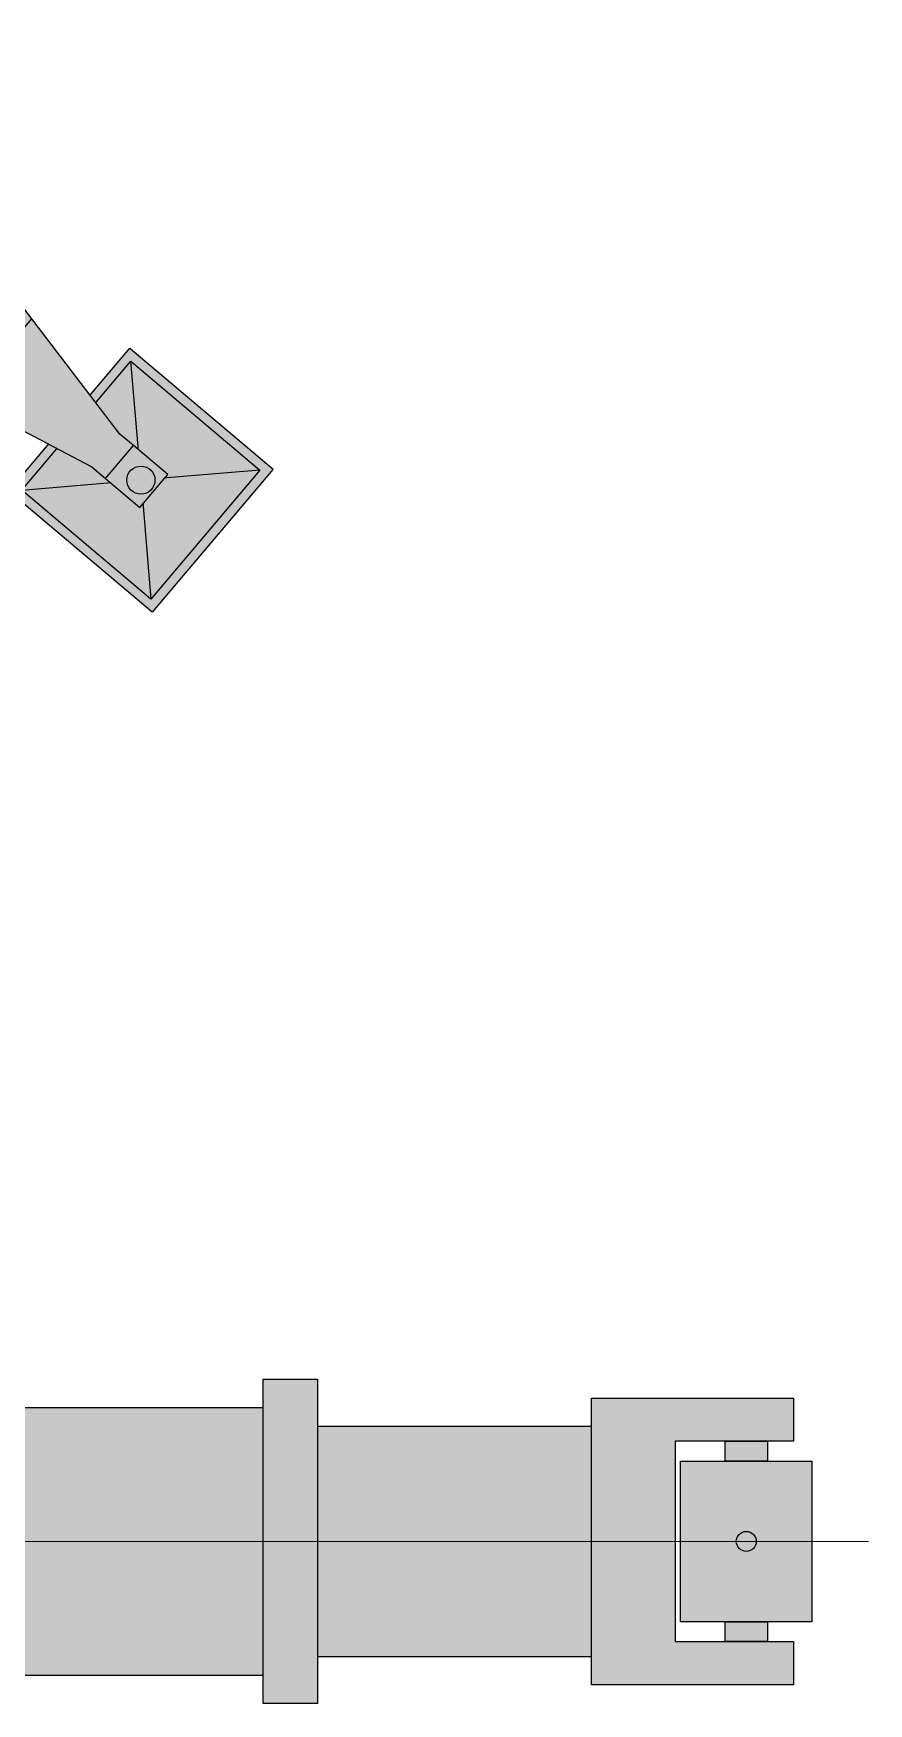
# Model space of a CAD drawing. Header units: millimetres. Extents: x 144133 to 166609, y 63848 to 108303.
# Drawn here: x 162158 to 166609, y 71027 to 79935 of the extents above; entities that cross this region are included whole.
import ezdxf

# ---------------------------------------------------------------- set-up
doc = ezdxf.new("R2010")
doc.units = ezdxf.units.MM
doc.set_wipeout_variables(frame=1)
doc.layers.add('Техника. Кран Liebherr LTM 1800', color=250, linetype='Continuous')
doc.layers.add('Техника. Кран Liebherr LTM 1800. Штриховка', color=7, linetype='Continuous', lineweight=15, true_color=0xffdd75)

# ---------------------------------------------------------------- blocks, each defined once
blk = doc.blocks.new('LTM 1800-20221126.221038')
at = {"color": 0, "linetype": 'ByBlock', "lineweight": -2, "transparency": 16777216}
blk.add_wipeout([(500, -500), (-500, -500), (-500, 500), (500, 500)], dxfattribs=at)
at = {"layer": 'Техника. Кран Liebherr LTM 1800. Штриховка', "true_color": 0xadadad, "transparency": 16777216}
h = blk.add_hatch(color=253, dxfattribs=at)
h.dxf.hatch_style = 1
h.paths.add_polyline_path([(500, 500), (500, -500), (-500, -500), (-500, 500)])
at = {"color": 0, "linetype": 'ByBlock', "lineweight": -2, "transparency": 16777216}
for p, q in [((-53, 53), (-450, 450)), ((450, 450), (53, 53)), ((-450, -450), (-53, -53)), ((53, -53), (450, -450))]:
    blk.add_line(p, q, dxfattribs=at)
for points in [[(500, 500), (500, -500), (-500, -500), (-500, 500)], [(450, -450), (-450, -450), (-450, 450), (450, 450)]]:
    blk.add_lwpolyline(points, close=True, dxfattribs=at)
blk.add_circle((0, 0), 75, dxfattribs=at)
blk = doc.blocks.new('LTM 1800-20221126.220827')
at = {"color": 0, "linetype": 'ByBlock', "lineweight": -2, "transparency": 16777216, "xscale": -1}
blk.add_blockref('LTM 1800-20221126.221038', (-1300, 0), dxfattribs=at)
at = {"color": 0, "linetype": 'ByBlock', "lineweight": -2, "transparency": 16777216}
blk.add_blockref('LTM 1800-20221126.221038', (1300, 0), dxfattribs=at)
blk.add_wipeout([(220, 300), (-220, 300), (-300, 282.3), (-1055, 115), (-1150, 115), (-1390, 115), (-1390, -115), (-1150, -115), (-1055, -115), (-300, -282.3), (-220, -300), (220, -300), (300, -282.3), (1055, -115), (1150, -115), (1390, -115), (1390, 115), (1150, 115), (1055, 115), (300, 282.3)], dxfattribs=at)
at = {"layer": 'Техника. Кран Liebherr LTM 1800. Штриховка', "true_color": 0xadadad, "transparency": 16777216}
h = blk.add_hatch(color=253, dxfattribs=at)
h.dxf.hatch_style = 1
h.paths.add_polyline_path([(300, 282.3), (220, 300), (-220, 300), (-300, 282.3), (-1055, 115), (-1150, 115), (-1390, 115), (-1390, -115), (-1150, -115), (-1055, -115), (-300, -282.3), (-220, -300), (220, -300), (300, -282.3), (1055, -115), (1150, -115), (1390, -115), (1390, 115), (1150, 115), (1055, 115)])
at = {"color": 0, "linetype": 'ByBlock', "lineweight": -2, "transparency": 16777216}
for p, q in [((-300, -282.3), (-300, 282.3)), ((300, -282.3), (300, 282.3)), ((-1150, -115), (-1150, 115)), ((1150, -115), (1150, 115))]:
    blk.add_line(p, q, dxfattribs=at)
blk.add_lwpolyline([(300, 282.3), (220, 300), (-220, 300), (-300, 282.3), (-1055, 115), (-1150, 115), (-1390, 115), (-1390, -115), (-1150, -115), (-1055, -115), (-300, -282.3), (-220, -300), (220, -300), (300, -282.3), (1055, -115), (1150, -115), (1390, -115), (1390, 115), (1150, 115), (1055, 115)], close=True, dxfattribs=at)
for centre, radius in [((-1300, 0), 75), ((0, 0), 80), ((1300, 0), 75)]:
    blk.add_circle(centre, radius, dxfattribs=at)
blk = doc.blocks.new('LTM 1800-20221127.000015')
at = {"color": 0, "linetype": 'ByBlock', "lineweight": -2, "transparency": 16777216}
blk.add_wipeout([(-142.5, 534.2), (-142.5, -534.2), (489.5, -534.2), (489.5, -765), (-587.5, -765), (-587.5, 765), (489.5, 765), (489.5, 534.2)], dxfattribs=at)
blk.add_wipeout([(124.4, 534.2), (350.6, 534.2), (350.6, 428), (124.4, 428)], dxfattribs=at)
blk.add_wipeout([(587.5, 428), (587.5, -428), (-112.5, -428), (-112.5, 428)], dxfattribs=at)
blk.add_lwpolyline([(124.4, 428), (124.4, 534.2), (350.6, 534.2), (350.6, 428)], close=True, dxfattribs=at)
blk.add_circle((237.5, 0), 53.2, dxfattribs=at)
blk.add_wipeout([(350.6, -534.2), (124.4, -534.2), (124.4, -428), (350.6, -428)], dxfattribs=at)
at = {"layer": 'Техника. Кран Liebherr LTM 1800. Штриховка', "transparency": 16777216}
h = blk.add_hatch(color=256, dxfattribs=at)
h.dxf.hatch_style = 1
h.paths.add_polyline_path([(489.5, 534.2), (-142.5, 534.2), (-142.5, -534.2), (489.5, -534.2), (489.5, -765), (-587.5, -765), (-587.5, 765), (489.5, 765)])
h = blk.add_hatch(color=256, dxfattribs=at)
h.dxf.hatch_style = 1
h.paths.add_polyline_path([(124.4, 428), (124.4, 534.2), (350.6, 534.2), (350.6, 428)])
h.paths.add_polyline_path([(350.6, -428), (350.6, -534.2), (124.4, -534.2), (124.4, -428)])
at = {"layer": 'Техника. Кран Liebherr LTM 1800. Штриховка', "true_color": 0xadadad, "transparency": 16777216}
h = blk.add_hatch(color=253, dxfattribs=at)
h.dxf.hatch_style = 1
h.paths.add_polyline_path([(-112.5, 428), (587.5, 428), (587.5, -428), (-112.5, -428)])
at = {"color": 0, "linetype": 'ByBlock', "lineweight": -2, "transparency": 16777216}
for points in [[(489.5, 534.2), (-142.5, 534.2), (-142.5, -534.2), (489.5, -534.2), (489.5, -765), (-587.5, -765), (-587.5, 765), (489.5, 765)], [(-112.5, 428), (587.5, 428), (587.5, -428), (-112.5, -428)], [(350.6, -428), (350.6, -534.2), (124.4, -534.2), (124.4, -428)]]:
    blk.add_lwpolyline(points, close=True, dxfattribs=at)
blk = doc.blocks.new('LTM 1800-20221127.000019')
at = {"color": 0, "linetype": 'ByBlock', "lineweight": -2, "transparency": 16777216}
blk.add_wipeout([(-145, 865), (145, 865), (145, -865), (-145, -865)], dxfattribs=at)
at = {"layer": 'Техника. Кран Liebherr LTM 1800. Штриховка', "transparency": 16777216}
h = blk.add_hatch(color=256, dxfattribs=at)
h.dxf.hatch_style = 1
h.paths.add_polyline_path([(-145, 865), (145, 865), (145, -865), (-145, -865)])
at = {"color": 0, "linetype": 'ByBlock', "lineweight": -2, "transparency": 16777216}
blk.add_lwpolyline([(-145, 865), (145, 865), (145, -865), (-145, -865)], close=True, dxfattribs=at)
blk = doc.blocks.new('*U103')
at = {"color": 0, "linetype": 'ByBlock', "lineweight": -2, "transparency": 16777216, "rotation": 319.7998361139163}
blk.add_blockref('LTM 1800-20221126.220827', (6500, 6500), dxfattribs=at)
at = {"color": 0, "linetype": 'ByBlock', "lineweight": -2, "transparency": 16777216}
blk.add_wipeout([(2411.6, 615), (9894.4, 615), (9894.4, -615), (2411.6, -615)], dxfattribs=at)
at = {"layer": 'Техника. Кран Liebherr LTM 1800. Штриховка', "true_color": 0xadadad, "transparency": 16777216}
h = blk.add_hatch(color=253, dxfattribs=at)
h.dxf.hatch_style = 1
h.paths.add_polyline_path([(9894.4, 615), (9894.4, -615), (2411.6, -615), (2411.6, 615)])
at = {"color": 0, "linetype": 'ByBlock', "lineweight": -2, "transparency": 16777216}
blk.add_lwpolyline([(9894.4, 615), (9894.4, -615), (2411.6, -615), (2411.6, 615)], close=True, dxfattribs=at)
blk.add_blockref('LTM 1800-20221127.000015', (10481.9, 0), dxfattribs=at)
blk.add_wipeout([(2411.6, 715), (8144.5, 715), (8144.5, -715), (2411.6, -715)], dxfattribs=at)
at = {"layer": 'Техника. Кран Liebherr LTM 1800. Штриховка', "true_color": 0xadadad, "transparency": 16777216}
h = blk.add_hatch(color=253, dxfattribs=at)
h.dxf.hatch_style = 1
h.paths.add_polyline_path([(8144.5, 715), (8144.5, -715), (2411.6, -715), (2411.6, 715)])
at = {"color": 0, "linetype": 'ByBlock', "lineweight": -2, "transparency": 16777216}
blk.add_lwpolyline([(8144.5, 715), (8144.5, -715), (2411.6, -715), (2411.6, 715)], close=True, dxfattribs=at)
blk.add_blockref('LTM 1800-20221127.000019', (8289.5, 0), dxfattribs=at)
at = {"color": 0, "linetype": 'ByBlock', "lineweight": 9, "transparency": 16777216}
blk.add_lwpolyline([(0, 0), (11371.1, 0)], dxfattribs=at)

msp = doc.modelspace()

# ---------------------------------------------------------------- block references
at = {"layer": 'Техника. Кран Liebherr LTM 1800', "transparency": 16777216}
msp.add_blockref('*U103', (155238.1, 71891.7), dxfattribs=at)

doc.saveas('drawing.dxf')
